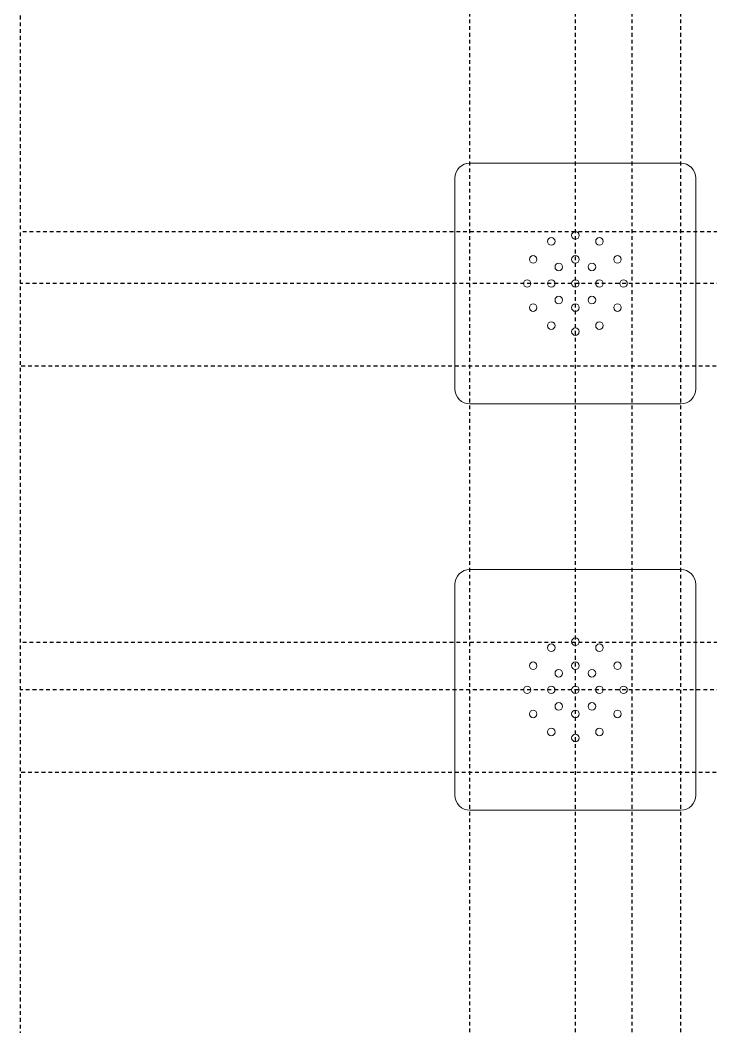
# Model space of a CAD drawing. Header units: inches. Extents: x 300 to 400, y -177 to 73.
# Drawn here: x 300.24 to 323.18, y 6.78 to 40.23 of the extents above; entities that cross this region are included whole.
import ezdxf

# ---------------------------------------------------------------- set-up
doc = ezdxf.new("R2010")
doc.units = ezdxf.units.IN
doc.header["$MEASUREMENT"] = 0
doc.linetypes.add('HIDDEN2', pattern=[0.1875, 0.125, -0.0625])
doc.layers.add('ScoreBone', color=5, linetype='Continuous')

msp = doc.modelspace()

# ---------------------------------------------------------------- linework, layer by layer
at = {"layer": 'ScoreBone', "color": 1, "linetype": 'HIDDEN2'}
for p, q in [((315.182, -98.018), (315.182, 73.232)), ((318.682, -57.518), (318.682, 73.232)), ((320.572, -71.018), (320.572, 73.232)), ((322.182, -84.518), (322.182, 73.232)), ((354.682, 33.194), (300.244, 33.194)), ((368.057, 31.482), (300.244, 31.482)), ((377.807, 28.732), (300.244, 28.732)), ((354.682, 19.553), (300.244, 19.553)), ((368.057, 17.982), (300.244, 17.982)), ((377.807, 15.232), (300.244, 15.232))]:
    msp.add_line(p, q, dxfattribs=at)
at = {"layer": 'ScoreBone', "color": 0, "linetype": 'HIDDEN2'}
msp.add_lwpolyline([(400.244, 73.232), (300.244, 73.232), (300.244, -176.768), (400.244, -176.768)], close=True, dxfattribs=at)
at = {"layer": 'ScoreBone', "lineweight": 5}
for points in [[(314.682, 34.982), (314.682, 35.258), (314.905, 35.482), (315.182, 35.482)], [(315.182, 35.482), (315.182, 35.482), (322.182, 35.482), (322.182, 35.482)], [(322.182, 35.482), (322.458, 35.482), (322.682, 35.258), (322.682, 34.982)], [(314.682, 27.982), (314.682, 27.982), (314.682, 34.982), (314.682, 34.982)], [(322.682, 34.982), (322.682, 34.982), (322.682, 27.982), (322.682, 27.982)], [(315.182, 27.482), (314.905, 27.482), (314.682, 27.705), (314.682, 27.982)], [(322.682, 27.982), (322.682, 27.705), (322.458, 27.482), (322.182, 27.482)], [(322.182, 27.482), (322.182, 27.482), (315.182, 27.482), (315.182, 27.482)], [(314.682, 21.482), (314.682, 21.758), (314.905, 21.982), (315.182, 21.982)], [(315.182, 21.982), (315.182, 21.982), (322.182, 21.982), (322.182, 21.982)], [(322.182, 21.982), (322.458, 21.982), (322.682, 21.758), (322.682, 21.482)], [(314.682, 14.482), (314.682, 14.482), (314.682, 21.482), (314.682, 21.482)], [(322.682, 21.482), (322.682, 21.482), (322.682, 14.482), (322.682, 14.482)], [(315.182, 13.982), (314.905, 13.982), (314.682, 14.205), (314.682, 14.482)], [(322.682, 14.482), (322.682, 14.205), (322.458, 13.982), (322.182, 13.982)], [(322.182, 13.982), (322.182, 13.982), (315.182, 13.982), (315.182, 13.982)]]:
    msp.add_open_spline(points, degree=3, dxfattribs=at)
for points in [[(318.807, 33.082), (318.807, 33.013), (318.751, 32.957), (318.682, 32.957), (318.612, 32.957), (318.557, 33.013), (318.557, 33.082), (318.557, 33.151), (318.612, 33.207), (318.682, 33.207), (318.751, 33.207), (318.807, 33.151), (318.807, 33.082)], [(318.007, 32.882), (318.007, 32.813), (317.951, 32.757), (317.882, 32.757), (317.813, 32.757), (317.757, 32.813), (317.757, 32.882), (317.757, 32.951), (317.813, 33.007), (317.882, 33.007), (317.951, 33.007), (318.007, 32.951), (318.007, 32.882)], [(319.607, 32.882), (319.607, 32.813), (319.551, 32.757), (319.482, 32.757), (319.413, 32.757), (319.357, 32.813), (319.357, 32.882), (319.357, 32.951), (319.413, 33.007), (319.482, 33.007), (319.551, 33.007), (319.607, 32.951), (319.607, 32.882)], [(317.407, 32.282), (317.407, 32.213), (317.351, 32.157), (317.282, 32.157), (317.213, 32.157), (317.157, 32.213), (317.157, 32.282), (317.157, 32.351), (317.213, 32.407), (317.282, 32.407), (317.351, 32.407), (317.407, 32.351), (317.407, 32.282)], [(318.257, 32.032), (318.257, 31.963), (318.201, 31.907), (318.132, 31.907), (318.063, 31.907), (318.007, 31.963), (318.007, 32.032), (318.007, 32.101), (318.063, 32.157), (318.132, 32.157), (318.201, 32.157), (318.257, 32.101), (318.257, 32.032)], [(318.807, 32.282), (318.807, 32.213), (318.751, 32.157), (318.682, 32.157), (318.612, 32.157), (318.557, 32.213), (318.557, 32.282), (318.557, 32.351), (318.612, 32.407), (318.682, 32.407), (318.751, 32.407), (318.807, 32.351), (318.807, 32.282)], [(319.357, 32.032), (319.357, 31.963), (319.301, 31.907), (319.232, 31.907), (319.163, 31.907), (319.107, 31.963), (319.107, 32.032), (319.107, 32.101), (319.163, 32.157), (319.232, 32.157), (319.301, 32.157), (319.357, 32.101), (319.357, 32.032)], [(320.207, 32.282), (320.207, 32.213), (320.151, 32.157), (320.082, 32.157), (320.013, 32.157), (319.957, 32.213), (319.957, 32.282), (319.957, 32.351), (320.013, 32.407), (320.082, 32.407), (320.151, 32.407), (320.207, 32.351), (320.207, 32.282)], [(317.207, 31.482), (317.207, 31.412), (317.151, 31.357), (317.082, 31.357), (317.013, 31.357), (316.957, 31.412), (316.957, 31.482), (316.957, 31.551), (317.013, 31.607), (317.082, 31.607), (317.151, 31.607), (317.207, 31.551), (317.207, 31.482)], [(318.007, 31.482), (318.007, 31.412), (317.951, 31.357), (317.882, 31.357), (317.813, 31.357), (317.757, 31.412), (317.757, 31.482), (317.757, 31.551), (317.813, 31.607), (317.882, 31.607), (317.951, 31.607), (318.007, 31.551), (318.007, 31.482)], [(318.807, 31.482), (318.807, 31.412), (318.751, 31.357), (318.682, 31.357), (318.612, 31.357), (318.557, 31.412), (318.557, 31.482), (318.557, 31.551), (318.612, 31.607), (318.682, 31.607), (318.751, 31.607), (318.807, 31.551), (318.807, 31.482)], [(319.607, 31.482), (319.607, 31.412), (319.551, 31.357), (319.482, 31.357), (319.413, 31.357), (319.357, 31.412), (319.357, 31.482), (319.357, 31.551), (319.413, 31.607), (319.482, 31.607), (319.551, 31.607), (319.607, 31.551), (319.607, 31.482)], [(320.407, 31.482), (320.407, 31.412), (320.351, 31.357), (320.282, 31.357), (320.213, 31.357), (320.157, 31.412), (320.157, 31.482), (320.157, 31.551), (320.213, 31.607), (320.282, 31.607), (320.351, 31.607), (320.407, 31.551), (320.407, 31.482)], [(317.407, 30.682), (317.407, 30.613), (317.351, 30.557), (317.282, 30.557), (317.213, 30.557), (317.157, 30.613), (317.157, 30.682), (317.157, 30.751), (317.213, 30.807), (317.282, 30.807), (317.351, 30.807), (317.407, 30.751), (317.407, 30.682)], [(318.257, 30.932), (318.257, 30.863), (318.201, 30.807), (318.132, 30.807), (318.063, 30.807), (318.007, 30.863), (318.007, 30.932), (318.007, 31.001), (318.063, 31.057), (318.132, 31.057), (318.201, 31.057), (318.257, 31.001), (318.257, 30.932)], [(318.807, 30.682), (318.807, 30.613), (318.751, 30.557), (318.682, 30.557), (318.612, 30.557), (318.557, 30.613), (318.557, 30.682), (318.557, 30.751), (318.612, 30.807), (318.682, 30.807), (318.751, 30.807), (318.807, 30.751), (318.807, 30.682)], [(319.357, 30.932), (319.357, 30.863), (319.301, 30.807), (319.232, 30.807), (319.163, 30.807), (319.107, 30.863), (319.107, 30.932), (319.107, 31.001), (319.163, 31.057), (319.232, 31.057), (319.301, 31.057), (319.357, 31.001), (319.357, 30.932)], [(320.207, 30.682), (320.207, 30.613), (320.151, 30.557), (320.082, 30.557), (320.013, 30.557), (319.957, 30.613), (319.957, 30.682), (319.957, 30.751), (320.013, 30.807), (320.082, 30.807), (320.151, 30.807), (320.207, 30.751), (320.207, 30.682)], [(318.007, 30.082), (318.007, 30.013), (317.951, 29.957), (317.882, 29.957), (317.813, 29.957), (317.757, 30.013), (317.757, 30.082), (317.757, 30.151), (317.813, 30.207), (317.882, 30.207), (317.951, 30.207), (318.007, 30.151), (318.007, 30.082)], [(319.607, 30.082), (319.607, 30.013), (319.551, 29.957), (319.482, 29.957), (319.413, 29.957), (319.357, 30.013), (319.357, 30.082), (319.357, 30.151), (319.413, 30.207), (319.482, 30.207), (319.551, 30.207), (319.607, 30.151), (319.607, 30.082)], [(318.807, 29.882), (318.807, 29.813), (318.751, 29.757), (318.682, 29.757), (318.612, 29.757), (318.557, 29.813), (318.557, 29.882), (318.557, 29.951), (318.612, 30.007), (318.682, 30.007), (318.751, 30.007), (318.807, 29.951), (318.807, 29.882)], [(318.007, 19.382), (318.007, 19.313), (317.951, 19.257), (317.882, 19.257), (317.813, 19.257), (317.757, 19.313), (317.757, 19.382), (317.757, 19.451), (317.813, 19.507), (317.882, 19.507), (317.951, 19.507), (318.007, 19.451), (318.007, 19.382)], [(318.807, 19.582), (318.807, 19.513), (318.751, 19.457), (318.682, 19.457), (318.612, 19.457), (318.557, 19.513), (318.557, 19.582), (318.557, 19.651), (318.612, 19.707), (318.682, 19.707), (318.751, 19.707), (318.807, 19.651), (318.807, 19.582)], [(319.607, 19.382), (319.607, 19.313), (319.551, 19.257), (319.482, 19.257), (319.413, 19.257), (319.357, 19.313), (319.357, 19.382), (319.357, 19.451), (319.413, 19.507), (319.482, 19.507), (319.551, 19.507), (319.607, 19.451), (319.607, 19.382)], [(317.407, 18.782), (317.407, 18.713), (317.351, 18.657), (317.282, 18.657), (317.213, 18.657), (317.157, 18.713), (317.157, 18.782), (317.157, 18.851), (317.213, 18.907), (317.282, 18.907), (317.351, 18.907), (317.407, 18.851), (317.407, 18.782)], [(318.807, 18.782), (318.807, 18.713), (318.751, 18.657), (318.682, 18.657), (318.612, 18.657), (318.557, 18.713), (318.557, 18.782), (318.557, 18.851), (318.612, 18.907), (318.682, 18.907), (318.751, 18.907), (318.807, 18.851), (318.807, 18.782)], [(320.207, 18.782), (320.207, 18.713), (320.151, 18.657), (320.082, 18.657), (320.013, 18.657), (319.957, 18.713), (319.957, 18.782), (319.957, 18.851), (320.013, 18.907), (320.082, 18.907), (320.151, 18.907), (320.207, 18.851), (320.207, 18.782)], [(318.257, 18.532), (318.257, 18.463), (318.201, 18.407), (318.132, 18.407), (318.063, 18.407), (318.007, 18.463), (318.007, 18.532), (318.007, 18.601), (318.063, 18.657), (318.132, 18.657), (318.201, 18.657), (318.257, 18.601), (318.257, 18.532)], [(319.357, 18.532), (319.357, 18.463), (319.301, 18.407), (319.232, 18.407), (319.163, 18.407), (319.107, 18.463), (319.107, 18.532), (319.107, 18.601), (319.163, 18.657), (319.232, 18.657), (319.301, 18.657), (319.357, 18.601), (319.357, 18.532)], [(317.207, 17.982), (317.207, 17.912), (317.151, 17.857), (317.082, 17.857), (317.013, 17.857), (316.957, 17.912), (316.957, 17.982), (316.957, 18.051), (317.013, 18.107), (317.082, 18.107), (317.151, 18.107), (317.207, 18.051), (317.207, 17.982)], [(318.007, 17.982), (318.007, 17.912), (317.951, 17.857), (317.882, 17.857), (317.813, 17.857), (317.757, 17.912), (317.757, 17.982), (317.757, 18.051), (317.813, 18.107), (317.882, 18.107), (317.951, 18.107), (318.007, 18.051), (318.007, 17.982)], [(318.807, 17.982), (318.807, 17.912), (318.751, 17.857), (318.682, 17.857), (318.612, 17.857), (318.557, 17.912), (318.557, 17.982), (318.557, 18.051), (318.612, 18.107), (318.682, 18.107), (318.751, 18.107), (318.807, 18.051), (318.807, 17.982)], [(319.607, 17.982), (319.607, 17.912), (319.551, 17.857), (319.482, 17.857), (319.413, 17.857), (319.357, 17.912), (319.357, 17.982), (319.357, 18.051), (319.413, 18.107), (319.482, 18.107), (319.551, 18.107), (319.607, 18.051), (319.607, 17.982)], [(320.407, 17.982), (320.407, 17.912), (320.351, 17.857), (320.282, 17.857), (320.213, 17.857), (320.157, 17.912), (320.157, 17.982), (320.157, 18.051), (320.213, 18.107), (320.282, 18.107), (320.351, 18.107), (320.407, 18.051), (320.407, 17.982)], [(318.257, 17.432), (318.257, 17.363), (318.201, 17.307), (318.132, 17.307), (318.063, 17.307), (318.007, 17.363), (318.007, 17.432), (318.007, 17.501), (318.063, 17.557), (318.132, 17.557), (318.201, 17.557), (318.257, 17.501), (318.257, 17.432)], [(319.357, 17.432), (319.357, 17.363), (319.301, 17.307), (319.232, 17.307), (319.163, 17.307), (319.107, 17.363), (319.107, 17.432), (319.107, 17.501), (319.163, 17.557), (319.232, 17.557), (319.301, 17.557), (319.357, 17.501), (319.357, 17.432)], [(317.407, 17.182), (317.407, 17.113), (317.351, 17.057), (317.282, 17.057), (317.213, 17.057), (317.157, 17.113), (317.157, 17.182), (317.157, 17.251), (317.213, 17.307), (317.282, 17.307), (317.351, 17.307), (317.407, 17.251), (317.407, 17.182)], [(318.807, 17.182), (318.807, 17.113), (318.751, 17.057), (318.682, 17.057), (318.612, 17.057), (318.557, 17.113), (318.557, 17.182), (318.557, 17.251), (318.612, 17.307), (318.682, 17.307), (318.751, 17.307), (318.807, 17.251), (318.807, 17.182)], [(320.207, 17.182), (320.207, 17.113), (320.151, 17.057), (320.082, 17.057), (320.013, 17.057), (319.957, 17.113), (319.957, 17.182), (319.957, 17.251), (320.013, 17.307), (320.082, 17.307), (320.151, 17.307), (320.207, 17.251), (320.207, 17.182)], [(318.007, 16.582), (318.007, 16.513), (317.951, 16.457), (317.882, 16.457), (317.813, 16.457), (317.757, 16.513), (317.757, 16.582), (317.757, 16.651), (317.813, 16.707), (317.882, 16.707), (317.951, 16.707), (318.007, 16.651), (318.007, 16.582)], [(318.807, 16.382), (318.807, 16.313), (318.751, 16.257), (318.682, 16.257), (318.612, 16.257), (318.557, 16.313), (318.557, 16.382), (318.557, 16.451), (318.612, 16.507), (318.682, 16.507), (318.751, 16.507), (318.807, 16.451), (318.807, 16.382)], [(319.607, 16.582), (319.607, 16.513), (319.551, 16.457), (319.482, 16.457), (319.413, 16.457), (319.357, 16.513), (319.357, 16.582), (319.357, 16.651), (319.413, 16.707), (319.482, 16.707), (319.551, 16.707), (319.607, 16.651), (319.607, 16.582)]]:
    msp.add_open_spline(points, degree=3, knots=[0, 0, 0, 0, 1, 1, 1, 2, 2, 2, 3, 3, 3, 4, 4, 4, 4], dxfattribs=at)

doc.saveas('drawing.dxf')
